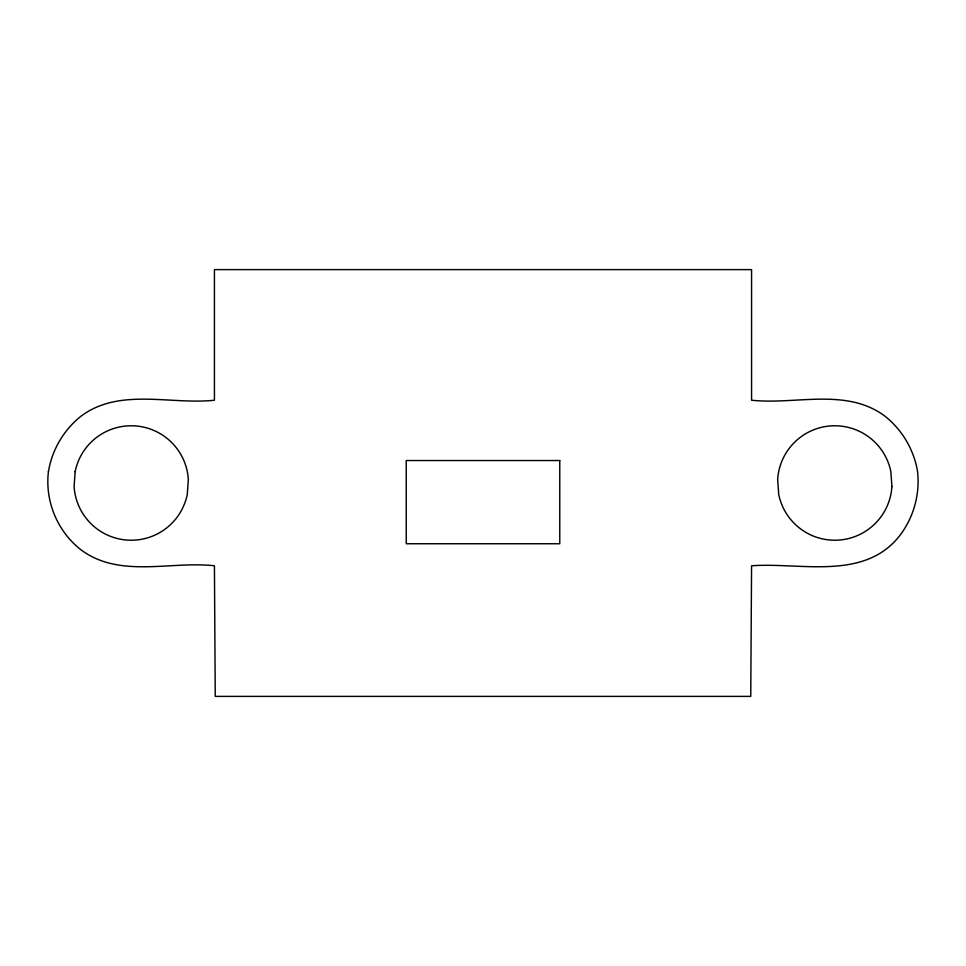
<?xml version="1.0" encoding="UTF-8"?>
<svg xmlns="http://www.w3.org/2000/svg" width="966" height="966" viewBox="0 0 966 966"><rect width="100%" height="100%" fill="white"/><g stroke="black" fill="none" stroke-linecap="round" stroke-linejoin="round"><path stroke-width="1.45" d="M48.433 471.577C44.907 500.786 57.006 530.527 79.924 548.966C118.395 578.996 170.113 560.799 214.428 565.774L215.249 696.389L750.751 696.389L751.572 565.774C802.058 562.212 866.128 581.677 901.399 533.449C914.198 515.494 919.946 493.493 917.567 471.577C913.921 449.818 902.425 430.208 885.242 416.394C846.711 387.257 795.634 404.983 751.572 400.226L751.572 269.611L214.428 269.611L214.428 400.226C170.366 404.983 119.289 387.257 80.758 416.394C63.575 430.208 52.079 449.818 48.433 471.577M75.143 471.577L74.092 486.478A57.223 57.223 0 0 0 187.283 494.423L188.334 479.522A57.223 57.223 0 0 0 75.143 471.577M559.761 460.528L406.239 460.528L406.239 543.749L559.761 543.749L559.761 460.528M891.908 486.478L890.857 471.577A57.223 57.223 0 0 0 777.666 479.522L778.717 494.423A57.223 57.223 0 0 0 891.908 486.478"/></g></svg>
